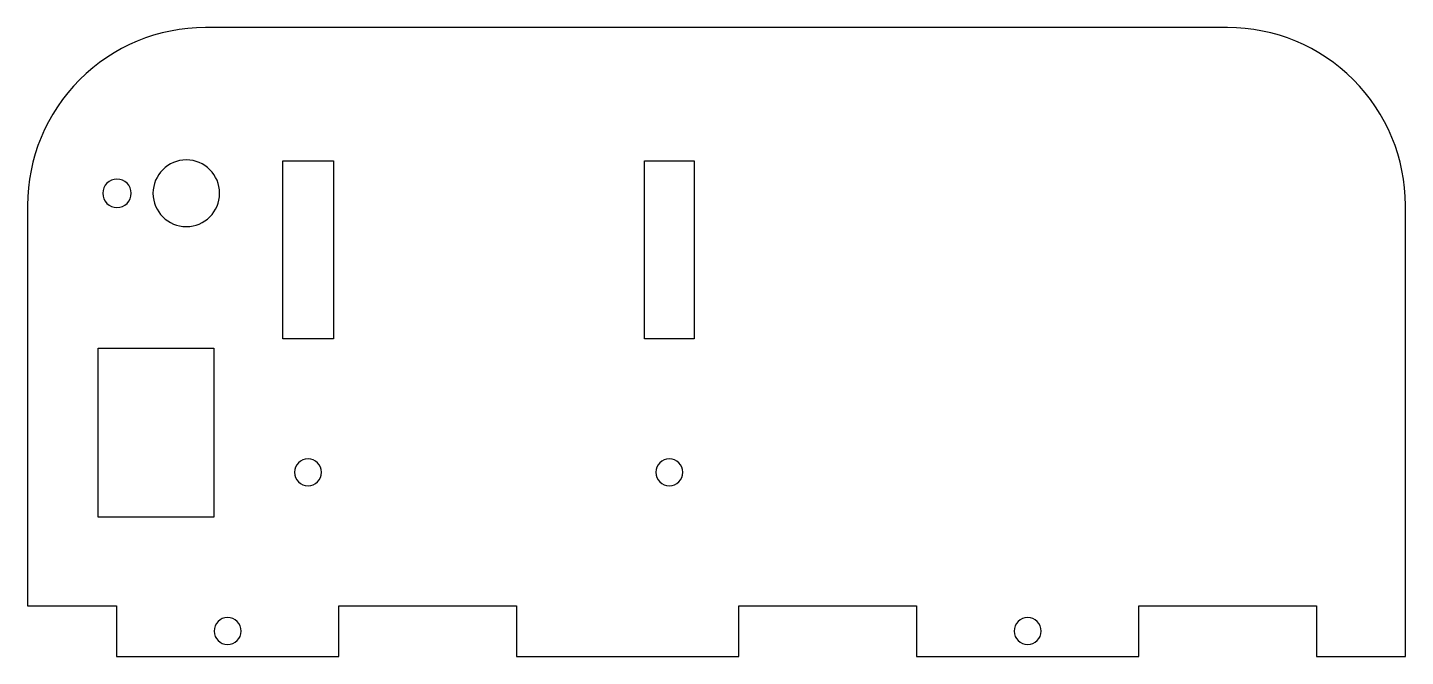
# Model space of a CAD drawing. Header units: millimetres. Extents: x -75 to 80, y -6 to 65.
import ezdxf

# ---------------------------------------------------------------- set-up
doc = ezdxf.new("R2010")
doc.units = ezdxf.units.MM
doc.layers.get('0').update_dxf_attribs({"linetype": 'CONTINUOUS'})

msp = doc.modelspace()

# ---------------------------------------------------------------- linework, layer by layer
msp.add_lwpolyline([(25, -5.7), (50, -5.7), (50, 0), (70, 0), (70, -5.7), (80, -5.7), (80, 45, 0.414214), (60, 65), (-55, 65, 0.414214), (-75, 45), (-75, 0), (-65, 0), (-65, -5.7), (-40, -5.7), (-40, 0), (-20, 0), (-20, -5.7), (5, -5.7), (5, 0), (25, 0)], format="xyb", close=True)
for points in [[(-40.6, 30), (-46.3, 30), (-46.3, 50), (-40.6, 50)], [(-5.6, 30), (-5.6, 50), (0, 50), (0, 30)], [(-54.05, 9.96), (-67.05, 9.96), (-67.05, 28.96), (-54.05, 28.96)]]:
    msp.add_lwpolyline(points, close=True)
at = {"extrusion": (2.46519e-32, 0, -1)}
msp.add_circle((57.14, 46.37), 3.75, dxfattribs=at)
at = {"extrusion": (3.4058e-47, 0, -1)}
for centre, radius in [((64.94, 46.37), 1.6), ((43.45, 15), 1.52), ((2.8, 15), 1.52), ((52.5, -2.85), 1.52), ((-37.5, -2.85), 1.52)]:
    msp.add_circle(centre, radius, dxfattribs=at)

doc.saveas('drawing.dxf')
